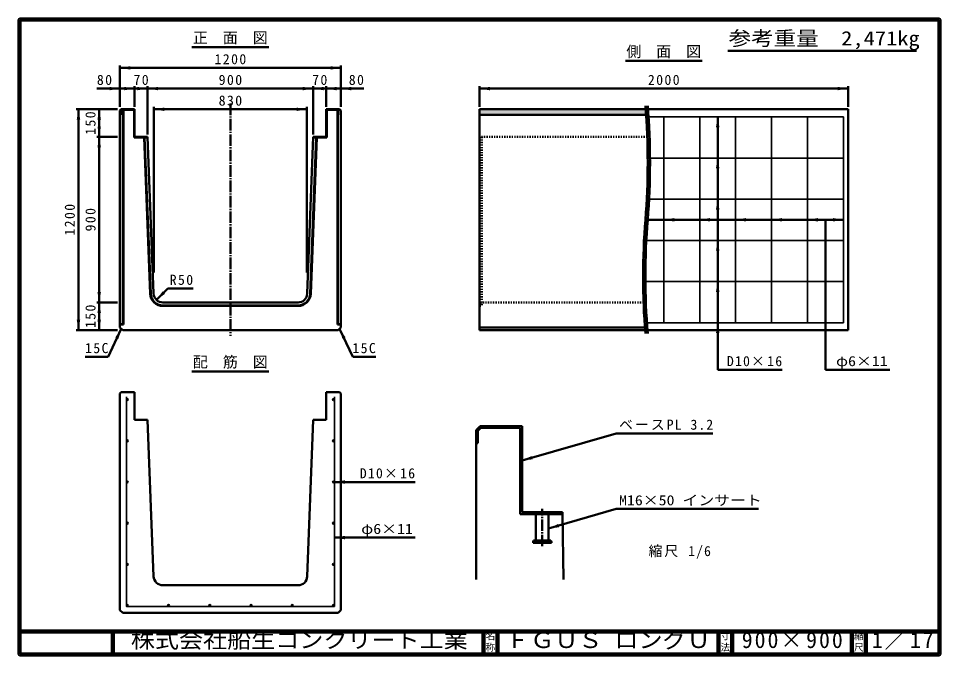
# Model space of a CAD drawing. Units: millimetres, scale not verified, with parts at other scales. Extents: x 100 to 4105, y 100 to 2870.
import ezdxf
from ezdxf.enums import TextEntityAlignment as Align

# ---------------------------------------------------------------- set-up
doc = ezdxf.new("R2010")
doc.units = ezdxf.units.MM
doc.header["$LTSCALE"] = 5
doc.linetypes.add('USER1', pattern=[13.4, 10, -1.2, 1, -1.2])
doc.linetypes.add('USER2', pattern=[2.2, 1, -1.2])
doc.layers.add('V-nasSTD', color=7, linetype='Continuous', lineweight=50)
doc.styles.add('ＭＳ ゴシック', font='')
doc.styles.get('ＭＳ ゴシック').set_extended_font_data('MS Gothic')

msp = doc.modelspace()

# ---------------------------------------------------------------- hatches: boundary and pattern name
at = {"layer": 'V-nasSTD'}
for points in [[(585.705, 2662.498), (540.705, 2654.998), (585.705, 2647.498)], [(1455.705, 2662.498), (1500.705, 2654.998), (1455.705, 2647.498)], [(495.705, 2557.498), (540.705, 2564.998), (495.705, 2572.498)], [(559.705, 2557.498), (604.705, 2564.998), (559.705, 2572.498)], [(615.705, 2557.498), (660.705, 2564.998), (615.705, 2572.498)], [(706.705, 2572.498), (661.705, 2564.998), (706.705, 2557.498)], [(1334.704, 2572.498), (1379.704, 2564.998), (1334.704, 2557.498)], [(1425.705, 2557.498), (1380.705, 2564.998), (1425.705, 2572.498)], [(1481.705, 2557.498), (1436.705, 2564.998), (1481.705, 2572.498)], [(1545.705, 2557.498), (1500.705, 2564.998), (1545.705, 2572.498)], [(2148.041, 2572.498), (2103.041, 2564.998), (2148.041, 2557.498)], [(3658.041, 2557.498), (3703.041, 2564.998), (3658.041, 2572.498)], [(353.204, 2429.998), (360.704, 2474.998), (368.204, 2429.998)], [(443.204, 2429.998), (450.704, 2474.998), (458.204, 2429.998)], [(543.264, 2450.998), (540.704, 2450.998), (540.704, 2469.398), (546.304, 2474.998), (604.704, 2474.998), (604.704, 2354.998), (660.704, 2354.998), (660.804, 2352.438), (602.144, 2352.438), (602.144, 2472.438), (547.365, 2472.438), (543.264, 2468.337)], [(733.704, 2482.498), (688.704, 2474.998), (733.704, 2467.498)], [(1307.704, 2482.498), (1352.704, 2474.998), (1307.704, 2467.498)], [(1498.144, 2450.998), (1500.704, 2450.998), (1500.704, 2469.398), (1495.104, 2474.998), (1436.704, 2474.998), (1436.704, 2354.998), (1380.704, 2354.998), (1380.605, 2352.438), (1439.264, 2352.438), (1439.264, 2472.438), (1494.044, 2472.438), (1498.144, 2468.337)], [(2103.041, 2450.998), (2825.947, 2450.998, 0.00196), (2824.218, 2474.998), (2103.041, 2474.998)], [(3144.541, 2397.198), (3137.041, 2442.198), (3129.541, 2397.198)], [(458.204, 2399.998), (450.704, 2354.998), (443.204, 2399.998)], [(443.204, 2309.998), (450.704, 2354.998), (458.204, 2309.998)], [(3144.541, 2218.158), (3137.041, 2263.158), (3129.541, 2218.158)], [(3144.541, 2039.118), (3137.041, 2084.118), (3129.541, 2039.118)], [(2948.041, 2002.098), (2903.041, 1994.598), (2948.041, 1987.098)], [(3104.041, 2002.098), (3059.041, 1994.598), (3104.041, 1987.098)], [(3260.041, 2002.098), (3215.041, 1994.598), (3260.041, 1987.098)], [(3416.041, 2002.098), (3371.041, 1994.598), (3416.041, 1987.098)], [(3572.041, 2002.098), (3527.041, 1994.598), (3572.041, 1987.098)], [(3638.041, 1987.098), (3683.041, 1994.598), (3638.041, 2002.098)], [(3144.541, 1860.078), (3137.041, 1905.078), (3129.541, 1860.078)], [(3144.541, 1681.038), (3137.041, 1726.038), (3129.541, 1681.038)], [(725.966, 1683.292), (699.45, 1646.169), (736.573, 1672.686)], [(458.204, 1679.998), (450.704, 1634.998), (443.204, 1679.998)], [(443.204, 1589.998), (450.704, 1634.998), (458.204, 1589.998)], [(368.204, 1559.998), (360.704, 1514.998), (353.204, 1559.998)], [(458.204, 1559.998), (450.704, 1514.998), (443.204, 1559.998)], [(3144.541, 1501.998), (3137.041, 1546.998), (3129.541, 1501.998)], [(546.704, 1520.998), (520.743, 1483.485), (534.312, 1477.092)], [(1494.704, 1520.998), (1520.666, 1483.485), (1507.096, 1477.092)], [(568.705, 1212.665, -1), (576.705, 1212.665, -1)], [(1472.705, 1212.665, 1), (1464.705, 1212.665, 1)], [(2095.728, 1023.034), (2087.728, 1023.034), (2087.728, 1080.534), (2105.228, 1098.034), (2287.728, 1098.034), (2287.728, 723.034), (2462.728, 723.034), (2462.848, 715.034), (2279.728, 715.034), (2279.728, 1090.034), (2108.542, 1090.034), (2095.728, 1077.221)], [(568.705, 1033.625, -1), (576.705, 1033.625, -1)], [(1472.705, 1033.625, 1), (1464.705, 1033.625, 1)], [(2333.044, 953.29), (2287.728, 948.02), (2328.885, 967.702)], [(568.705, 854.585, -1), (576.705, 854.585, -1)], [(1472.705, 854.585, 1), (1464.705, 854.585, 1)], [(1517.705, 862.085), (1472.705, 854.585), (1517.705, 847.085)], [(568.705, 675.545, -1), (576.705, 675.545, -1)], [(1472.705, 675.545, 1), (1464.705, 675.545, 1)], [(2448.044, 657.804), (2402.728, 652.534), (2443.885, 672.216)], [(1517.705, 620.381), (1472.705, 612.881), (1517.705, 605.381)], [(568.705, 496.505, -1), (576.705, 496.505, -1)], [(1472.705, 496.505, 1), (1464.705, 496.505, 1)], [(568.705, 317.465, 0.41421), (572.705, 313.465, 0.66818), (575.533, 320.293, 0.66818)], [(755.905, 317.465, 0.66818), (749.076, 320.293, 0.66818), (751.905, 313.465, 0.41421)], [(935.105, 317.465, 0.66818), (928.276, 320.293, 0.66818), (931.105, 313.465, 0.41421)], [(1114.305, 317.465, 0.66818), (1107.476, 320.293, 0.66818), (1110.305, 313.465, 0.41421)], [(1293.505, 317.465, 0.66818), (1286.676, 320.293, 0.66818), (1289.505, 313.465, 0.41421)], [(1472.705, 317.465, 0.66818), (1465.876, 320.293, 0.66818), (1468.705, 313.465, 0.41421)]]:
    msp.add_hatch(color=256, dxfattribs=at).paths.add_polyline_path(points)

# ---------------------------------------------------------------- linework, layer by layer
at = {"layer": 'V-nasSTD', "lineweight": 100}
for p, q in [((105, 2865), (105, 105)), ((4100, 2865), (105, 2865)), ((4100, 105), (4100, 2865)), ((105, 205), (4100, 205)), ((510, 205), (510, 105)), ((2120, 205), (2120, 105)), ((2180, 205), (2180, 105)), ((3140, 205), (3140, 105)), ((3200, 205), (3200, 105)), ((3720, 205), (3720, 105)), ((3780, 205), (3780, 105)), ((105, 105), (4100, 105))]:
    msp.add_line(p, q, dxfattribs=at)
at = {"layer": 'V-nasSTD'}
for p, q in [((853.705, 2744.998), (1187.705, 2744.998)), ((3180.536, 2729.753), (4000.536, 2729.753)), ((2736.041, 2684.998), (3070.041, 2684.998)), ((540.705, 2664.998), (540.705, 2484.998)), ((1500.705, 2654.998), (540.705, 2654.998)), ((1500.705, 2664.998), (1500.705, 2484.998)), ((540.705, 2564.998), (440.705, 2564.998)), ((604.705, 2564.998), (540.705, 2564.998)), ((604.705, 2574.998), (604.705, 2484.998)), ((660.705, 2564.998), (604.705, 2564.998)), ((660.705, 2574.998), (660.705, 2364.998)), ((1380.705, 2564.998), (660.705, 2564.998)), ((1380.705, 2574.998), (1380.705, 2364.998)), ((1380.705, 2564.998), (1436.705, 2564.998)), ((1436.705, 2574.998), (1436.705, 2484.998)), ((1436.705, 2564.998), (1500.705, 2564.998)), ((1500.705, 2564.998), (1600.705, 2564.998)), ((2103.041, 2574.998), (2103.041, 2484.998)), ((3703.041, 2564.998), (2103.041, 2564.998)), ((3703.041, 2574.998), (3703.041, 2484.998)), ((688.704, 2484.998), (688.704, 1764.998)), ((1352.704, 2484.998), (1352.704, 1764.998)), ((530.704, 2474.998), (350.704, 2474.998)), ((360.704, 2474.998), (360.704, 1514.998)), ((450.704, 2474.998), (450.704, 2354.998)), ((540.704, 2469.398), (546.304, 2474.998)), ((540.704, 2469.398), (546.304, 2474.998)), ((540.704, 2469.398), (540.704, 1526.998)), ((540.704, 2450.998), (540.704, 2469.398)), ((543.264, 2450.998), (540.704, 2450.998)), ((543.264, 2450.998), (540.704, 2450.998)), ((547.365, 2472.438), (543.264, 2468.337)), ((547.365, 2472.438), (543.264, 2468.337)), ((543.264, 2468.337), (543.264, 2450.998)), ((543.264, 2468.337), (543.264, 2450.998)), ((546.304, 2474.998), (604.704, 2474.998)), ((546.304, 2474.998), (604.704, 2474.998)), ((602.144, 2472.438), (547.365, 2472.438)), ((602.144, 2472.438), (547.365, 2472.438)), ((553.504, 2472.438), (553.504, 1541.398)), ((555.904, 2472.438), (555.904, 1538.998)), ((602.144, 2352.438), (602.144, 2472.438)), ((602.144, 2352.438), (602.144, 2472.438)), ((604.704, 2474.998), (604.704, 2354.998)), ((604.704, 2474.998), (604.704, 2354.998)), ((688.704, 2474.998), (1352.704, 2474.998)), ((1495.104, 2474.998), (1436.704, 2474.998)), ((1436.704, 2474.998), (1436.704, 2354.998)), ((1495.104, 2474.998), (1436.704, 2474.998)), ((1436.704, 2474.998), (1436.704, 2354.998)), ((1439.264, 2352.438), (1439.264, 2472.438)), ((1439.264, 2472.438), (1494.044, 2472.438)), ((1439.264, 2352.438), (1439.264, 2472.438)), ((1439.264, 2472.438), (1494.044, 2472.438)), ((1485.504, 1538.998), (1485.504, 2472.438)), ((1487.904, 1541.398), (1487.904, 2472.438)), ((1494.044, 2472.438), (1498.144, 2468.337)), ((1494.044, 2472.438), (1498.144, 2468.337)), ((1495.104, 2474.998), (1500.704, 2469.398)), ((1500.704, 2469.398), (1495.104, 2474.998)), ((1498.144, 2468.337), (1498.144, 2450.998)), ((1498.144, 2468.337), (1498.144, 2450.998)), ((1498.144, 2450.998), (1500.704, 2450.998)), ((1498.144, 2450.998), (1500.704, 2450.998)), ((1500.704, 1526.998), (1500.704, 2469.398)), ((1500.704, 2450.998), (1500.704, 2469.398)), ((2824.218, 2474.998), (2103.041, 2474.998)), ((2103.041, 2450.998), (2103.041, 2474.998)), ((2824.218, 2474.998), (2103.041, 2474.998)), ((2103.041, 2474.998), (2103.041, 2450.998)), ((2103.041, 2450.998), (2103.041, 1514.998)), ((2825.947, 2450.998), (2103.041, 2450.998)), ((2103.041, 2450.998), (2825.947, 2450.998)), ((2834.218, 2474.998), (3703.041, 2474.998)), ((3703.041, 1514.998), (3703.041, 2474.998)), ((3137.041, 2442.198), (3137.041, 1342.198)), ((530.704, 2354.998), (440.704, 2354.998)), ((450.704, 2354.998), (450.704, 1634.998)), ((660.804, 2352.438), (602.144, 2352.438)), ((660.804, 2352.438), (602.144, 2352.438)), ((660.704, 2354.998), (604.704, 2354.998)), ((604.704, 2354.998), (660.704, 2354.998)), ((645.593, 2352.438), (672.021, 1672.853)), ((647.994, 2352.438), (674.419, 1672.946)), ((660.704, 2354.998), (687.209, 1673.443)), ((660.704, 2354.998), (660.804, 2352.438)), ((1380.704, 2354.998), (1354.2, 1673.443)), ((1393.415, 2352.438), (1366.99, 1672.946)), ((1395.816, 2352.438), (1369.388, 1672.853)), ((1380.704, 2354.998), (1380.605, 2352.438)), ((1380.605, 2352.438), (1439.264, 2352.438)), ((1380.605, 2352.438), (1439.264, 2352.438)), ((1436.704, 2354.998), (1380.704, 2354.998)), ((1436.704, 2354.998), (1380.704, 2354.998)), ((3683.041, 1994.598), (2833.009, 1994.598)), ((3605.041, 1994.598), (3605.041, 1342.198)), ((699.45, 1646.169), (748.947, 1695.667)), ((748.947, 1695.667), (858.947, 1695.667)), ((530.704, 1634.998), (440.704, 1634.998)), ((450.704, 1634.998), (450.704, 1514.998)), ((727.179, 1634.998), (1314.23, 1634.998)), ((727.179, 1622.198), (1314.23, 1622.198)), ((727.179, 1619.798), (1314.23, 1619.798)), ((540.704, 1541.398), (553.504, 1541.398)), ((540.704, 1538.998), (555.904, 1538.998)), ((540.704, 1526.998), (552.704, 1514.998)), ((553.504, 1541.398), (555.904, 1538.998)), ((1487.904, 1541.398), (1485.504, 1538.998)), ((1485.504, 1538.998), (1500.704, 1538.998)), ((1487.904, 1541.398), (1500.704, 1541.398)), ((1488.704, 1514.998), (1500.704, 1526.998)), ((2820.975, 1526.998), (2103.041, 1526.998)), ((530.704, 1514.998), (350.704, 1514.998)), ((489.136, 1398.79), (546.704, 1520.998)), ((552.704, 1514.998), (1488.704, 1514.998)), ((1552.273, 1398.79), (1494.704, 1520.998)), ((2821.864, 1514.998), (2103.041, 1514.998)), ((3703.041, 1514.998), (2831.864, 1514.998)), ((389.136, 1398.79), (489.136, 1398.79)), ((1552.273, 1398.79), (1652.273, 1398.79)), ((853.705, 1335.465), (1187.705, 1335.465)), ((3137.041, 1342.198), (3417.041, 1342.198)), ((3605.041, 1342.198), (3885.041, 1342.198)), ((540.705, 1239.865), (546.305, 1245.465)), ((546.305, 1245.465), (604.705, 1245.465)), ((604.705, 1245.465), (604.705, 1125.465)), ((1495.105, 1245.465), (1436.705, 1245.465)), ((1436.705, 1245.465), (1436.705, 1125.465)), ((1495.105, 1245.465), (1500.705, 1239.865)), ((540.705, 1239.865), (540.705, 297.465)), ((1500.705, 297.465), (1500.705, 1239.865)), ((660.705, 1125.465), (604.705, 1125.465)), ((660.705, 1125.465), (687.21, 443.91)), ((1380.705, 1125.465), (1354.2, 443.91)), ((1436.705, 1125.465), (1380.705, 1125.465)), ((2105.228, 1098.034), (2087.728, 1080.534)), ((2087.728, 1080.534), (2105.228, 1098.034)), ((2108.542, 1090.034), (2095.728, 1077.221)), ((2108.542, 1090.034), (2095.728, 1077.221)), ((2105.228, 1098.034), (2287.728, 1098.034)), ((2105.228, 1098.034), (2287.728, 1098.034)), ((2279.728, 1090.034), (2108.542, 1090.034)), ((2279.728, 1090.034), (2108.542, 1090.034)), ((2279.728, 1090.034), (2279.728, 715.034)), ((2279.728, 715.034), (2279.728, 1090.034)), ((2287.728, 1098.034), (2287.728, 723.034)), ((2287.728, 1098.034), (2287.728, 723.034)), ((2087.728, 1080.534), (2087.728, 430.534)), ((2087.728, 1023.034), (2087.728, 1080.534)), ((2095.728, 1077.221), (2095.728, 1023.034)), ((2095.728, 1077.221), (2095.728, 1023.034)), ((2696.482, 1065.967), (2287.728, 948.02)), ((2696.482, 1065.967), (3116.482, 1065.967)), ((2095.728, 1023.034), (2087.728, 1023.034)), ((2095.728, 1023.034), (2087.728, 1023.034)), ((1472.705, 854.585), (1822.705, 854.585)), ((2462.728, 723.034), (2287.728, 723.034)), ((2287.728, 723.034), (2462.728, 723.034)), ((2696.482, 737.298), (2402.728, 652.534)), ((2462.728, 723.034), (2462.848, 715.034)), ((2696.482, 737.298), (3314.482, 737.298)), ((2279.728, 715.034), (2462.848, 715.034)), ((2462.848, 715.034), (2279.728, 715.034)), ((2347.728, 605.034), (2347.728, 715.034)), ((2402.728, 605.034), (2402.728, 715.034)), ((2462.848, 715.034), (2467.116, 430.534)), ((1472.705, 612.881), (1822.705, 612.881)), ((2337.728, 600.034), (2335.228, 594.911)), ((2335.228, 590.034), (2335.228, 595.034)), ((2335.228, 590.034), (2415.228, 590.034)), ((2337.728, 600.034), (2412.728, 600.034)), ((2412.728, 600.034), (2415.228, 595.034)), ((2415.228, 590.034), (2415.228, 595.034)), ((727.179, 405.465), (1314.23, 405.465)), ((540.705, 297.465), (552.705, 285.465)), ((552.705, 285.465), (1488.705, 285.465)), ((1488.705, 285.465), (1500.705, 297.465))]:
    msp.add_line(p, q, dxfattribs=at)
at = {"layer": 'V-nasSTD', "linetype": 'USER1'}
for p, q in [((1020.704, 2499.998), (1020.704, 1489.998)), ((2375.228, 575.034), (2375.228, 738.034))]:
    msp.add_line(p, q, dxfattribs=at)
at = {"layer": 'V-nasSTD', "lineweight": 35}
for p, q in [((2836.534, 2442.198), (3683.041, 2442.198)), ((2903.041, 2442.198), (2903.041, 1546.998)), ((3059.041, 2442.198), (3059.041, 1546.998)), ((3215.041, 2442.198), (3215.041, 1546.998)), ((3371.041, 2442.198), (3371.041, 1546.998)), ((3527.041, 2442.198), (3527.041, 1546.998)), ((3683.041, 2442.198), (3683.041, 1546.998)), ((2842.971, 2263.158), (3683.041, 2263.158)), ((2838.95, 2084.118), (3683.041, 2084.118)), ((2827.091, 1905.078), (3683.041, 1905.078)), ((2823.116, 1726.038), (3683.041, 1726.038)), ((3683.041, 1546.998), (2829.6, 1546.998)), ((568.705, 1225.465), (568.705, 313.465)), ((1472.705, 313.465), (1472.705, 1225.465)), ((568.705, 313.465), (1472.705, 313.465))]:
    msp.add_line(p, q, dxfattribs=at)
at = {"layer": 'V-nasSTD', "linetype": 'USER2'}
for p, q in [((2830.977, 2354.998), (2103.041, 2354.998)), ((2113.041, 2354.998), (2113.041, 1619.798)), ((2815.104, 1634.998), (2103.041, 1634.998)), ((2103.041, 1619.798), (2113.041, 1619.798))]:
    msp.add_line(p, q, dxfattribs=at)
at = {"layer": 'V-nasSTD', "lineweight": 13}
msp.add_lwpolyline([(100, 100), (100, 2870), (4105, 2870), (4105, 100)], close=True, dxfattribs=at)
at = {"layer": 'V-nasSTD', "lineweight": 35}
for centre in [(572.705, 1212.665), (1468.705, 1212.665), (572.705, 1033.625), (1468.705, 1033.625), (572.705, 854.585), (1468.705, 854.585), (572.705, 675.545), (1468.705, 675.545), (572.705, 496.505), (1468.705, 496.505), (572.705, 317.465), (751.905, 317.465), (931.105, 317.465), (1110.305, 317.465), (1289.505, 317.465), (1468.705, 317.465)]:
    msp.add_circle(centre, 4, dxfattribs=at)
at = {"layer": 'V-nasSTD'}
for centre, radius, start, end in [((-234.772, 2242.498), 3067.812, 355.37256, 4.62744), ((-224.772, 2242.498), 3067.812, 355.37256, 4.62744), ((5880.853, 1747.498), 3067.812, 175.37256, 184.62744), ((5890.853, 1747.498), 3067.812, 175.37256, 184.62744), ((727.179, 1674.998), 55.2, 182.22705, 270), ((727.179, 1674.998), 52.8, 182.22705, 270), ((727.179, 1674.998), 40, 182.22705, 270), ((1314.23, 1674.998), 40, 270, 357.77295), ((1314.23, 1674.998), 52.8, 270, 357.77295), ((1314.23, 1674.998), 55.2, 270, 357.77295), ((2342.728, 605.034), 5, 270, 0), ((2407.728, 605.034), 5, 180, 270), ((2335.228, 578.784), 21.25, 61.92751, 83.4286), ((2343.666, 593.784), 4.062, 292.61986, 67.38014), ((2366.791, 593.784), 4.062, 112.61986, 247.38014), ((2375.228, 578.784), 21.25, 61.92751, 118.07249), ((2383.666, 593.784), 4.062, 292.61986, 67.38014), ((2406.791, 593.784), 4.062, 112.61986, 247.38014), ((2415.228, 578.784), 21.25, 96.56708, 118.07249), ((727.179, 445.465), 40, 182.22705, 270), ((1314.23, 445.465), 40, 270, 357.77295)]:
    msp.add_arc(centre, radius, start, end, dxfattribs=at)

# ---------------------------------------------------------------- texts
at = {"layer": 'V-nasSTD', "style": 'ＭＳ ゴシック'}
for s, height, p in [('正\u3000面\u3000図', 47.65, (857.701, 2809.998)), ('側\u3000面\u3000図', 47.65, (2740.037, 2749.998)), ('配\u3000筋\u3000図', 47.65, (857.701, 1400.465)), ('名', 30.79, (2128.982, 200.999)), ('寸', 30.79, (3148.982, 200.999)), ('縮', 30.79, (3728.982, 200.999)), ('称', 30.79, (2128.976, 151.01)), ('法', 30.79, (3148.976, 151.01)), ('尺', 30.79, (3728.976, 151.01))]:
    msp.add_text(s, height=height, dxfattribs=at).set_placement(p, align=Align.TOP_LEFT)
for s, height, width, p in [('参考重量\u30002,471kg', 62.32, 1.15, (3184.536, 2814.753)), ('φ6×11', 43.99, 1.15, (3651.041, 1402.198)), ('M16×50 インサート', 43.99, 1.15, (2708.482, 797.298)), ('φ6×11', 43.99, 1.15, (1588.705, 672.881)), ('株式会社船生コンクリート工業', 69.65, 1.1, (588.279, 202.55)), ('ＦＧＵＳ ロングＵ', 69.65, 1.1, (2218.25, 202.47))]:
    msp.add_text(s, height=height, dxfattribs=dict(at, width=width)).set_placement(p, align=Align.TOP_LEFT)
at = {"layer": 'V-nasSTD', "attachment_point": 1, "style": 'ＭＳ ゴシック'}
for s, insert, char_height in [('\\T1.2;1200', (951.705, 2714.998), 43.99), ('\\T1.2;80', (440.705, 2624.998), 43.99), ('\\T1.2;70', (599.705, 2624.998), 43.99), ('\\T1.2;900', (969.718, 2624.998), 43.99), ('\\T1.2;70', (1375.705, 2624.998), 43.99), ('\\T1.2;80', (1534.705, 2624.998), 43.99), ('\\T1.2;2000', (2833.935, 2624.998), 43.99), ('\\T1.2;830', (969.718, 2534.998), 43.99), ('\\T1.2;R50', (756.947, 1755.667), 43.99), ('\\T1.2;15C', (389.136, 1458.79), 43.99), ('\\T1.2;15C', (1550.273, 1458.79), 43.99), ('\\T1.17;D10×16', (3177.041, 1402.198), 43.99), ('\\T1.15;ベースPL\\~3.2', (2708.482, 1125.967), 43.99), ('\\T1.17;D10×16', (1582.705, 914.585), 43.99), ('\\T1.15;縮尺\\~1/6', (2836.444, 576.599), 43.99), ('\\T1.18;900×900', (3241.581, 202.508), 69.65), ('\\T1.16;1／17', (3807.033, 202.582), 69.65)]:
    msp.add_mtext(s, dxfattribs=dict(at, insert=insert, char_height=char_height))
at = {"layer": 'V-nasSTD', "char_height": 43.99, "attachment_point": 1, "rotation": 90, "style": 'ＭＳ ゴシック'}
for s, insert in [('\\T1.2;150', (390.704, 2364.011)), ('\\T1.2;1200', (300.704, 1925.998)), ('\\T1.2;900', (390.704, 1944.011)), ('\\T1.2;150', (390.704, 1524.011))]:
    msp.add_mtext(s, dxfattribs=dict(at, insert=insert))

doc.saveas('drawing.dxf')
